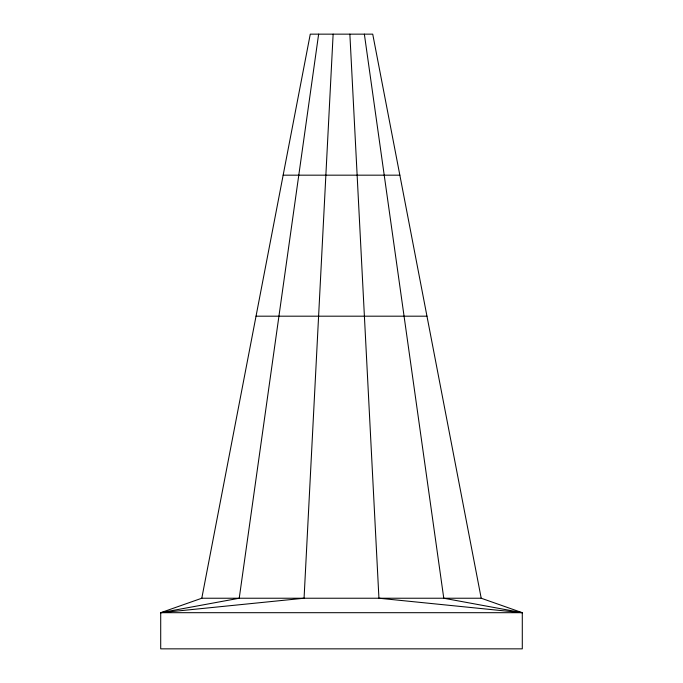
<?xml version="1.0" encoding="UTF-8"?>
<svg xmlns="http://www.w3.org/2000/svg" width="683" height="683" viewBox="0 0 683 683"><rect width="100%" height="100%" fill="white"/><g stroke="black" fill="none" stroke-linecap="round" stroke-linejoin="round"><path stroke-width="1.02" d="M333.133 34.15L304.063 598.231L160.71 612.694L160.71 648.85L522.29 648.85L522.29 612.694L481.208 598.231L201.792 598.231L160.71 612.694L522.29 612.694L443.771 598.231L364.363 34.15M318.637 34.15L239.229 598.231L160.71 612.694M201.792 598.231L310.27 34.15L372.73 34.15L481.208 598.231M283.146 175.172L399.854 175.172M256.031 316.186L426.969 316.186M522.29 612.694L378.937 598.231L349.867 34.15"/></g></svg>
